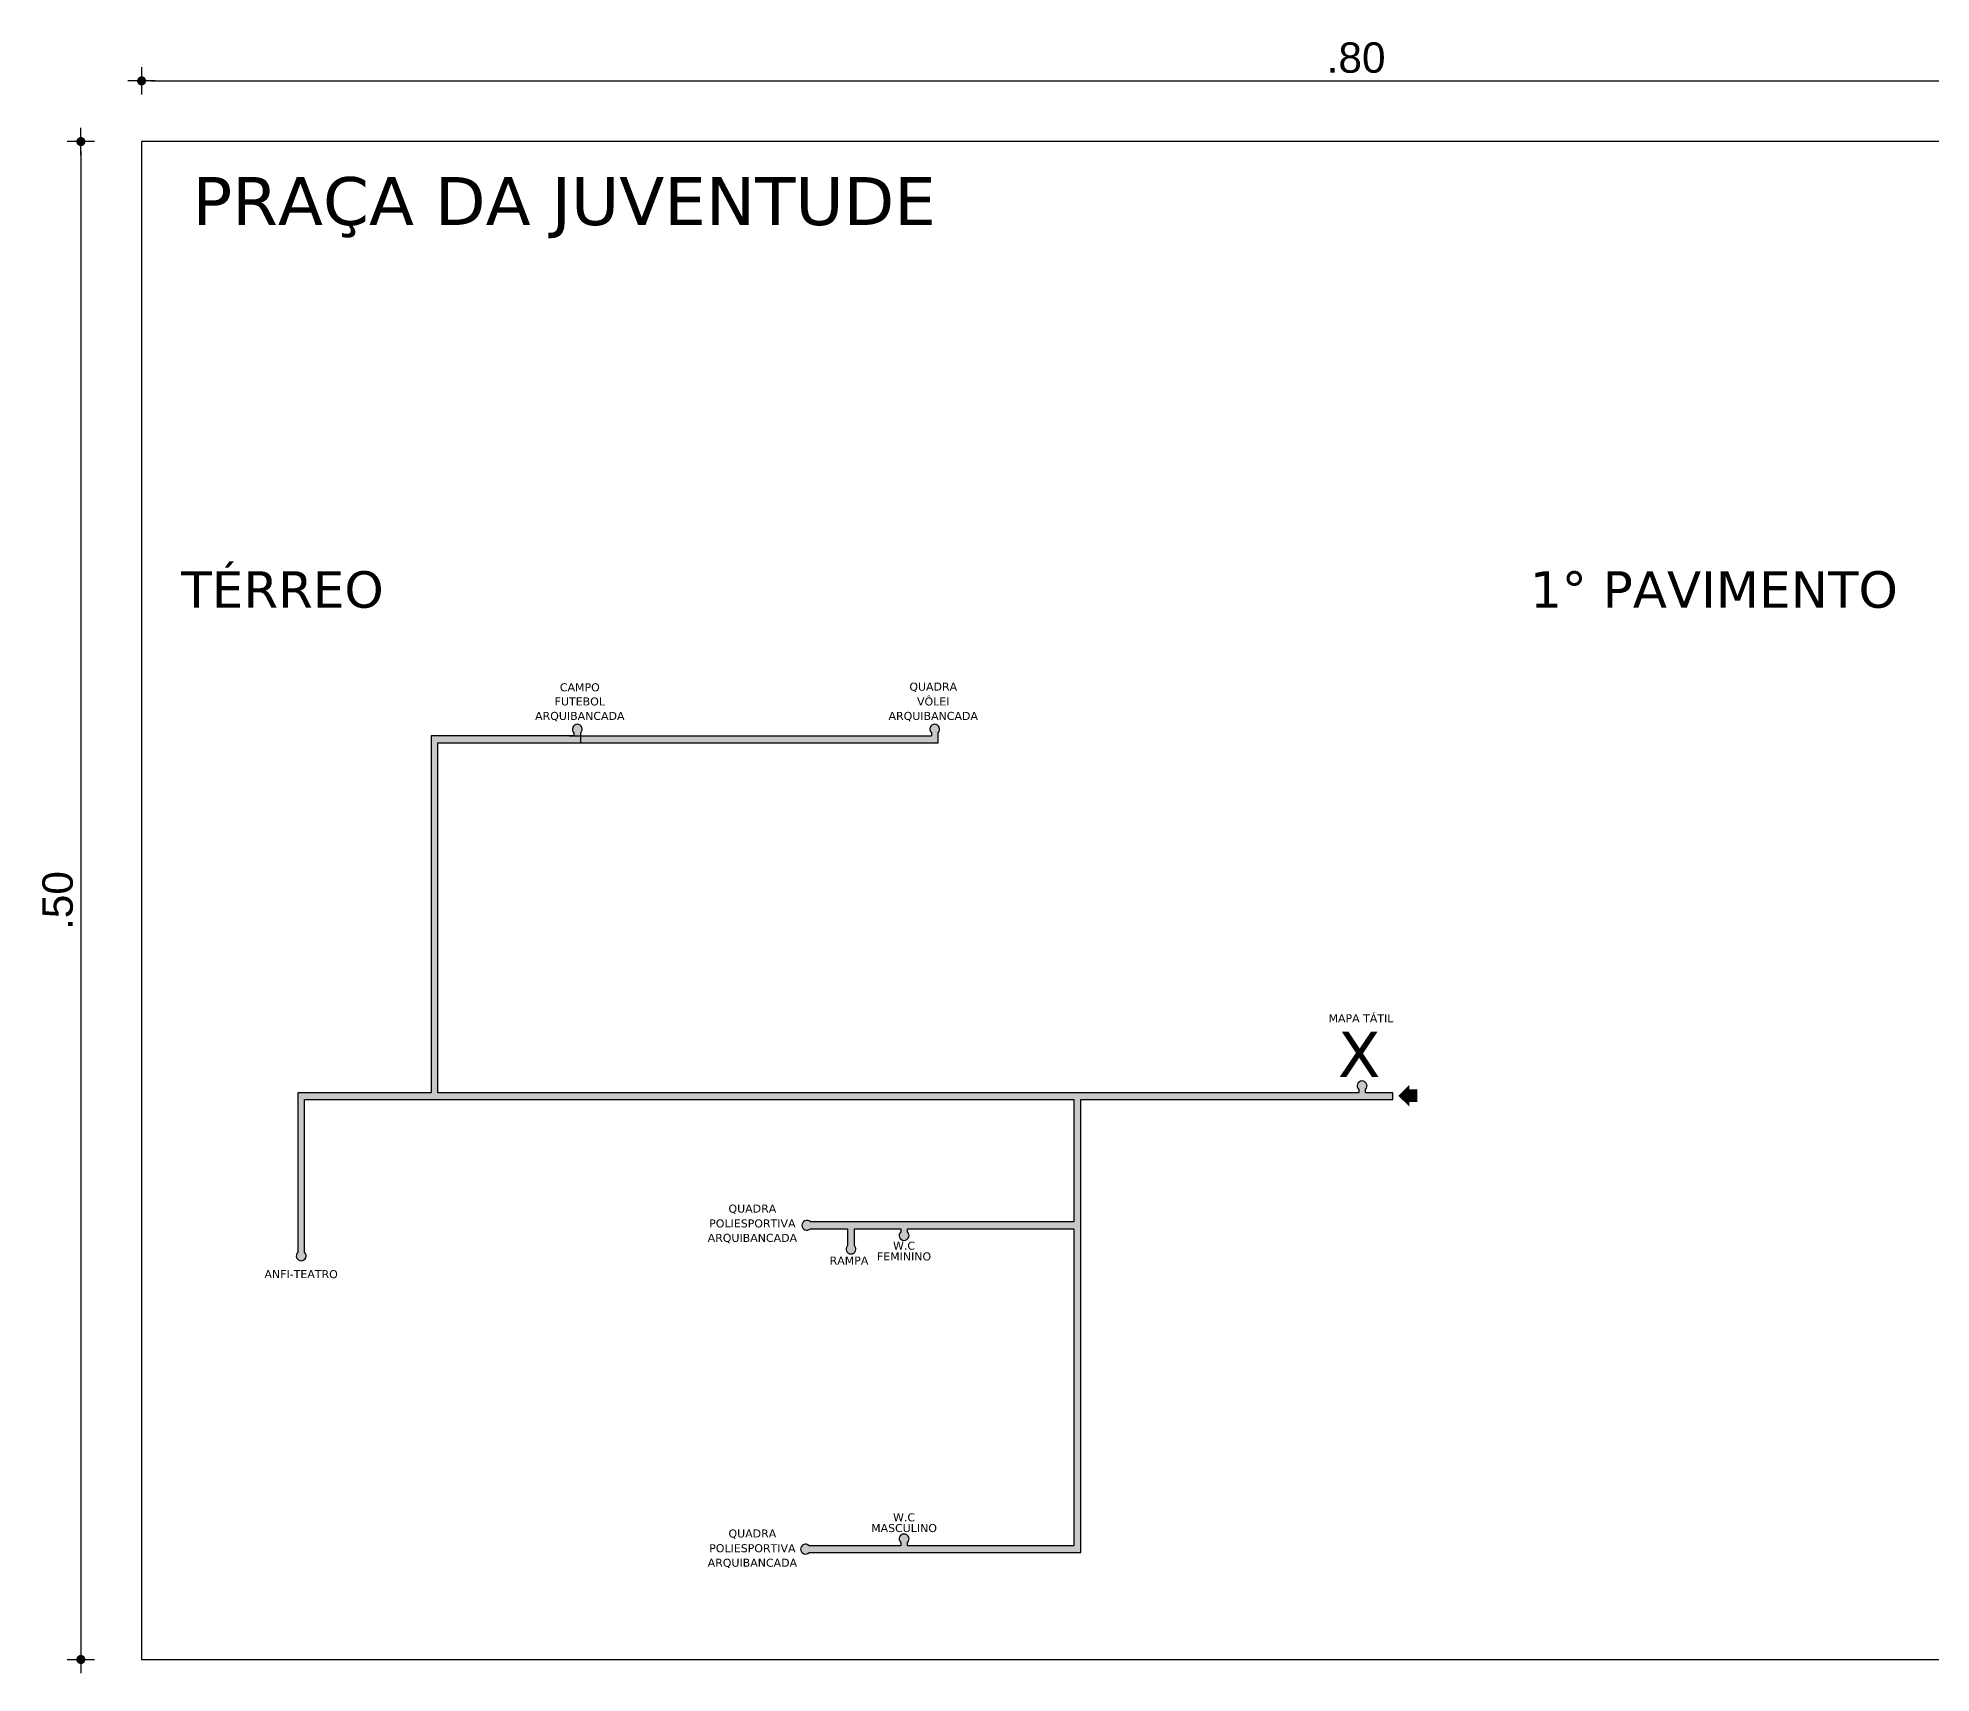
# Model space of a CAD drawing. Header units: millimetres. Extents: x 490 to 675, y -160 to -87.
# Drawn here: x 555.441 to 556.064, y -87.06 to -86.521 of the extents above; entities that cross this region are included whole.
import ezdxf
from ezdxf.enums import TextEntityAlignment as Align

# ---------------------------------------------------------------- set-up
doc = ezdxf.new("R2010")
doc.units = ezdxf.units.MM
doc.header["$LTSCALE"] = 2.5
for name, color, linetype in [('ARQ_Piso_tatil', 8, 'Continuous'), ('COTAS', 1, 'Continuous'), ('TXAMB', 2, 'Continuous')]:
    doc.layers.add(name, color=color, linetype=linetype)
doc.styles.add('ARIAL 1-005', font='arial.ttf', dxfattribs={"height": 0.01})
doc.styles.add('VERDANA', font='verdana.ttf')
doc.dimstyles.new('1-005', dxfattribs={"dimtxt": 0.01, "dimasz": 0.003, "dimexe": 1.25, "dimexo": 0.625, "dimgap": 0.0025, "dimtad": 1, "dimzin": 4, "dimdsep": 46, "dimtxsty": 'ARIAL 1-005', "dimblk": 'B', "dimcen": 0, "dimse1": 1, "dimse2": 1, "dimclrd": 256, "dimclre": 256, "dimclrt": 256, "dimadec": 0, "dimazin": 0, "dimtfac": 1, "dimtmove": 0, "dimatfit": 3, "dimldrblk": 'S', "dimfxl": 1, "dimarcsym": 0})

# ---------------------------------------------------------------- blocks, each defined once
blk = doc.blocks.new('B')
for p, q in [((-1.5, 0), (1.5, 0)), ((0, -1.5), (0, 1.5))]:
    blk.add_line(p, q)
at = {"const_width": 0.5}
blk.add_lwpolyline([(-0.25, 0, 1), (0.25, 0, 1)], format="xyb", close=True, dxfattribs=at)
blk = doc.blocks.new('*D219')
at = {"layer": 'COTAS', "lineweight": -2}
blk.add_line((555.47776, -86.53529), (556.27176, -86.53529), dxfattribs=at)
at = {"layer": 'DEFPOINTS', "color": 0}
for p in [(556.27476, -86.53529), (555.47476, -86.55529), (556.27476, -86.55529)]:
    blk.add_point(p, dxfattribs=at)
at = {"layer": 'COTAS', "lineweight": -2, "xscale": 0.003, "yscale": 0.003, "zscale": 0.003, "rotation": 180}
blk.add_blockref('B', (555.47476, -86.53529), dxfattribs=at)
at = {"layer": 'COTAS', "lineweight": -2, "xscale": 0.003, "yscale": 0.003, "zscale": 0.003}
blk.add_blockref('B', (556.27476, -86.53529), dxfattribs=at)
at = {"layer": 'COTAS', "insert": (555.87476, -86.52768), "char_height": 0.01, "attachment_point": 5, "style": 'ARIAL 1-005'}
blk.add_mtext('.80', dxfattribs=at)
blk = doc.blocks.new('S')
blk = doc.blocks.new('*D211')
at = {"layer": 'COTAS', "lineweight": -2}
blk.add_line((555.45476, -86.55829), (555.45476, -87.05229), dxfattribs=at)
at = {"layer": 'DEFPOINTS', "color": 0}
for p in [(555.47476, -86.55529), (555.45476, -87.05529), (556.27476, -87.05529)]:
    blk.add_point(p, dxfattribs=at)
at = {"layer": 'COTAS', "lineweight": -2, "xscale": 0.003, "yscale": 0.003, "zscale": 0.003}
for p, rotation in [((555.45476, -86.55529), 90), ((555.45476, -87.05529), 270)]:
    blk.add_blockref('B', p, dxfattribs=dict(at, rotation=rotation))
at = {"layer": 'COTAS', "insert": (555.44715, -86.80529), "char_height": 0.01, "attachment_point": 5, "rotation": 90, "style": 'ARIAL 1-005'}
blk.add_mtext('.50', dxfattribs=at)

msp = doc.modelspace()

# ---------------------------------------------------------------- hatches: boundary and pattern name
at = {"layer": 'ARQ_Piso_tatil'}
for points in [[(555.57233, -86.86858), (555.57233, -86.75331), (555.61937, -86.75331), (555.61937, -86.75, 2.491491), (555.61713, -86.75), (555.61713, -86.75107), (555.57009, -86.75107), (555.57009, -86.86858), (555.5262, -86.86858), (555.5262, -86.92117, 2.491487), (555.52844, -86.92117), (555.52844, -86.87306), (555.52844, -86.87082), (555.78181, -86.87082), (555.78181, -86.91114), (555.69502, -86.91114, 2.491491), (555.69502, -86.91338), (555.70729, -86.91338), (555.70729, -86.91893, 2.491494), (555.70953, -86.91893), (555.70953, -86.91338), (555.72478, -86.91338), (555.72478, -86.91445, 2.491491), (555.72702, -86.91445), (555.72702, -86.91338), (555.78181, -86.91338), (555.78181, -87.01782), (555.72702, -87.01782), (555.72702, -87.01675, 2.491491), (555.72478, -87.01675), (555.72478, -87.01782), (555.69459, -87.01782, 2.491494), (555.69459, -87.02006), (555.78405, -87.02006), (555.78405, -86.87082), (555.88682, -86.87082), (555.88682, -86.86858), (555.87786, -86.86858), (555.87786, -86.86751, 2.491491), (555.87562, -86.86751), (555.87562, -86.86858)], [(555.73711, -86.75, 2.491491), (555.73487, -86.75), (555.73487, -86.75107), (555.61937, -86.75107), (555.61937, -86.75331), (555.73711, -86.75331)], [(555.89228, -86.8675), (555.89228, -86.86607), (555.88867, -86.8696), (555.89228, -86.87313), (555.89228, -86.8717), (555.89497, -86.8717), (555.89497, -86.8675)]]:
    msp.add_hatch(color=256, dxfattribs=at).paths.add_polyline_path(points)

# ---------------------------------------------------------------- linework, layer by layer
at = {"color": 6}
msp.add_lwpolyline([(555.47476, -87.05529), (556.27476, -87.05529), (556.27476, -86.55529), (555.47476, -86.55529)], close=True, dxfattribs=at)
at = {"layer": 'ARQ_Piso_tatil'}
for p, q in [((555.61713, -86.75, 0), (555.61713, -86.75107, 0)), ((555.61937, -86.75331, 0), (555.61937, -86.75, 0)), ((555.73487, -86.75, 0), (555.73487, -86.75107, 0)), ((555.73711, -86.75331, 0), (555.73711, -86.75, 0)), ((555.61713, -86.75107, 0), (555.57009, -86.75107, 0)), ((555.57009, -86.75107, 0), (555.57009, -86.86858, 0)), ((555.57233, -86.86858, 0), (555.57233, -86.75331, 0)), ((555.57233, -86.75331, 0), (555.73711, -86.75331, 0)), ((555.61558, -86.75107, 0), (555.73487, -86.75107, 0)), ((555.57009, -86.86858, 0), (555.5262, -86.86858, 0)), ((555.5262, -86.86858, 0), (555.5262, -86.92117, 0)), ((555.87562, -86.86858, 0), (555.57233, -86.86858, 0)), ((555.87562, -86.86751, 0), (555.87562, -86.86858, 0)), ((555.87786, -86.86858, 0), (555.87786, -86.86751, 0)), ((555.88682, -86.86858, 0), (555.87786, -86.86858, 0)), ((555.88682, -86.87082, 0), (555.88682, -86.86858, 0)), ((555.52844, -86.92117, 0), (555.52844, -86.87082, 0)), ((555.52844, -86.87082, 0), (555.78181, -86.87082, 0)), ((555.52844, -86.92117, 0), (555.52844, -86.87306, 0)), ((555.78181, -86.87082, 0), (555.78181, -86.91114, 0)), ((555.78405, -87.02006, 0), (555.78405, -86.87082, 0)), ((555.78405, -86.87082, 0), (555.88682, -86.87082, 0)), ((555.78181, -86.91114, 0), (555.69502, -86.91114, 0)), ((555.69502, -86.91338, 0), (555.70729, -86.91338, 0)), ((555.70729, -86.91338, 0), (555.70729, -86.91893, 0)), ((555.70953, -86.91893, 0), (555.70953, -86.91338, 0)), ((555.70953, -86.91338, 0), (555.72478, -86.91338, 0)), ((555.72478, -86.91338, 0), (555.72478, -86.91445, 0)), ((555.72702, -86.91445, 0), (555.72702, -86.91338, 0)), ((555.72702, -86.91338, 0), (555.78181, -86.91338, 0)), ((555.78181, -86.91338, 0), (555.78181, -87.01782, 0)), ((555.72478, -87.01782, 0), (555.69459, -87.01782, 0)), ((555.72478, -87.01675, 0), (555.72478, -87.01782, 0)), ((555.72702, -87.01782, 0), (555.72702, -87.01675, 0)), ((555.78181, -87.01782, 0), (555.72702, -87.01782, 0)), ((555.69459, -87.02006, 0), (555.78405, -87.02006, 0))]:
    msp.add_line(p, q, dxfattribs=at)
for centre, start, end in [((555.61825, -86.74883, 0), 313.7377, 226.2623), ((555.73599, -86.74883, 0), 313.7377, 226.2623), ((555.87674, -86.86634, 0), 313.7377, 226.2623), ((555.69385, -86.91226, 0), 43.7377, 316.2623), ((555.70841, -86.9201, 0), 133.73766, 46.26233), ((555.7259, -86.91562, 0), 133.7377, 46.2623), ((555.52732, -86.92234, 0), 133.73777, 46.26223), ((555.69342, -87.01894, 0), 43.73766, 316.26233), ((555.7259, -87.01558, 0), 313.7377, 226.2623)]:
    msp.add_arc(centre, 0.00162, start, end, dxfattribs=at)

# ---------------------------------------------------------------- texts
at = {"layer": 'ARQ_Piso_tatil', "style": 'VERDANA'}
msp.add_text('X', height=0.015, dxfattribs=at).set_placement((555.87578, -86.85595), align=Align.MIDDLE_CENTER)
at = {"layer": 'TXAMB', "color": 2, "style": 'VERDANA'}
for s, insert, char_height, attachment_point in [('PRAÇA DA JUVENTUDE', (555.49151, -86.58712), 0.0158113, 7), ('TÉRREO ', (555.5545, -86.70905), 0.012, 9), ('1° PAVIMENTO ', (556.0532, -86.70905), 0.012, 9), ('CAMPO', (555.61908, -86.73507), 0.002635, 5), ('QUADRA', (555.73549, -86.73507), 0.002635, 5), ('VÔLEI', (555.73549, -86.73973), 0.002635, 5), ('ARQUIBANCADA', (555.61908, -86.74471), 0.0026352, 5), ('FUTEBOL', (555.61908, -86.73973), 0.002635, 5), ('ARQUIBANCADA', (555.73549, -86.74471), 0.0026352, 5), ('MAPA TÁTIL', (555.87636, -86.84407), 0.002635, 5), ('QUADRA', (555.67592, -86.907), 0.002635, 5), ('POLIESPORTIVA', (555.67592, -86.91167), 0.0026352, 5), ('ARQUIBANCADA', (555.67592, -86.91664), 0.0026352, 5), ('W.C', (555.72587, -86.91901), 0.002635, 5), ('RAMPA', (555.70774, -86.92388), 0.002635, 5), ('FEMININO', (555.72587, -86.92254), 0.002635, 5), ('ANFI-TEATRO', (555.5273, -86.92839), 0.0026352, 5), ('QUADRA', (555.67592, -87.01401), 0.002635, 5), ('MASCULINO', (555.72587, -87.01202), 0.002635, 5), ('W.C', (555.72587, -87.0085), 0.002635, 5), ('POLIESPORTIVA', (555.67592, -87.01867), 0.0026352, 5), ('ARQUIBANCADA', (555.67592, -87.02365), 0.0026352, 5)]:
    msp.add_mtext(s, dxfattribs=dict(at, insert=insert, char_height=char_height, attachment_point=attachment_point))

# ---------------------------------------------------------------- dimensions: what is measured, and where the dimension line sits
at = {"layer": 'COTAS'}
dim = msp.add_linear_dim(base=(556.27476, -86.53529), p1=(555.47476, -86.55529), p2=(556.27476, -86.55529), dimstyle='1-005', dxfattribs=at)
dim.commit()
dim.dimension.update_dxf_attribs({"geometry": '*D219', "text_midpoint": (555.87476, -86.52768)})
dim = msp.add_linear_dim(base=(555.45476, -87.05529), p1=(555.47476, -86.55529), p2=(556.27476, -87.05529), angle=90, dimstyle='1-005', dxfattribs=at)
dim.commit()
dim.dimension.update_dxf_attribs({"geometry": '*D211', "text_midpoint": (555.44715, -86.80529)})

doc.saveas('drawing.dxf')
